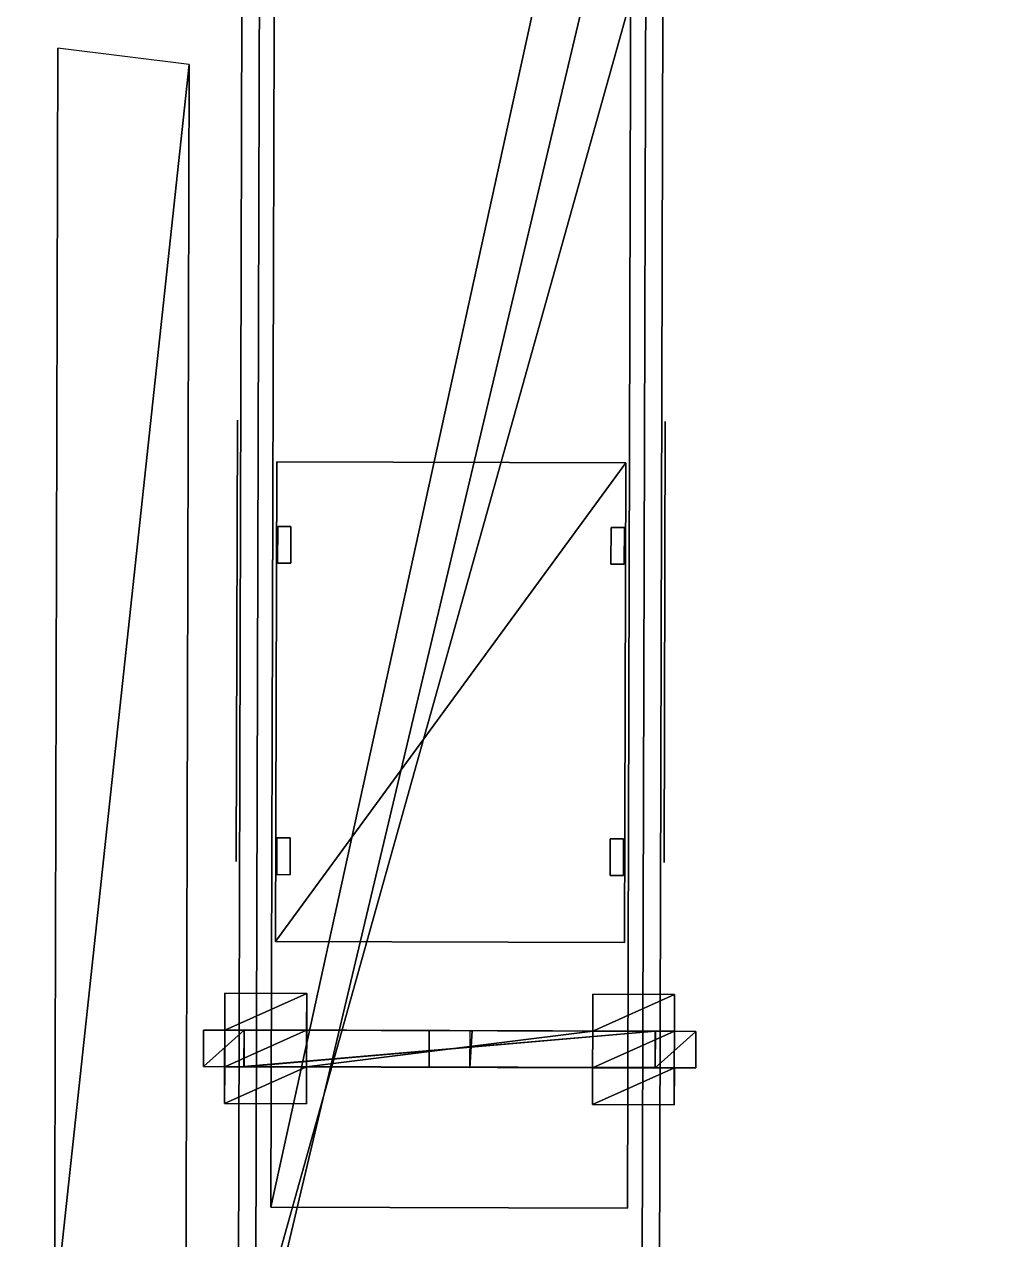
# Model space of a CAD drawing. Header units: millimetres. Extents: x -39 to 73, y -304 to 0.
# Drawn here: x -33.9 to -28.55, y -45.13 to -38.52 of the extents above; entities that cross this region are included whole.
import ezdxf

# ---------------------------------------------------------------- set-up
doc = ezdxf.new("R2010")
doc.units = ezdxf.units.MM
for name, color, linetype in [('CUBE_030_1', 7, 'Continuous'), ('MESH13', 7, 'Continuous'), ('MESH14', 7, 'Continuous'), ('MESH220', 7, 'Continuous'), ('MESH221', 7, 'Continuous'), ('MESH222', 7, 'Continuous'), ('MESH352', 7, 'Continuous'), ('MESH353', 7, 'Continuous'), ('MESH354', 7, 'Continuous'), ('MESH355', 7, 'Continuous'), ('MESH356', 7, 'Continuous'), ('MESH357', 7, 'Continuous'), ('MESH358', 7, 'Continuous'), ('MESH359', 7, 'Continuous'), ('MESH360', 7, 'Continuous'), ('MESH439', 7, 'Continuous'), ('MESH440', 7, 'Continuous'), ('MESH491', 7, 'Continuous'), ('MESH492', 7, 'Continuous'), ('MESH493', 7, 'Continuous'), ('MESH494', 7, 'Continuous'), ('MESH495', 7, 'Continuous'), ('MESH496', 7, 'Continuous'), ('TUNNEL2115', 7, 'Continuous'), ('TUNNEL3127', 7, 'Continuous')]:
    doc.layers.add(name, color=color, linetype=linetype)

msp = doc.modelspace()

# ---------------------------------------------------------------- meshes
at = {"layer": 'CUBE_030_1'}
mesh = msp.add_polyface(dxfattribs=at)
corners = [(1.2371, -50.1276, 8.2077), (-30.2054, -35.0289, 5.6546), (-0.1795, -52.5545, 8.2077), (-28.7889, -32.602, 5.6546), (1.2371, -50.1276, 8.2077), (-28.5871, -32.7198, 2.4732), (-28.7889, -32.602, 5.6546), (1.4388, -50.2454, 5.0262), (1.2371, -50.1276, 8.2077), (0.0223, -52.6722, 5.0262), (1.4388, -50.2454, 5.0262), (-0.1795, -52.5545, 8.2077), (-0.1795, -52.5545, 8.2077), (-30.0036, -35.1466, 2.4732), (0.0223, -52.6722, 5.0262), (-30.2054, -35.0289, 5.6546), (-28.5871, -32.7198, 2.4732), (-30.0036, -35.1466, 2.4732), (-30.2054, -35.0289, 5.6546), (1.4388, -50.2454, 5.0262), (-30.0036, -35.1466, 2.4732), (-28.5871, -32.7198, 2.4732), (0.0223, -52.6722, 5.0262), (-28.7889, -32.602, 5.6546)]
mesh.append_faces([[corners[k] for k in face] for face in [(0, 1, 2), (0, 3, 1), (4, 5, 6), (4, 7, 5), (8, 9, 10), (8, 11, 9), (12, 13, 14), (12, 15, 13), (16, 17, 18), (19, 20, 21), (19, 22, 20), (23, 16, 18)]])
at = {"layer": 'MESH13'}
mesh = msp.add_polyface(dxfattribs=at)
corners = [(-30.4124, -40.6816, 5.1489), (-30.4189, -43.0816, 5.1489), (-30.4189, -43.0816, 3.6657), (-30.4124, -40.6816, 5.1489), (-30.4189, -43.0816, 3.6657), (-30.4124, -40.6816, 3.6657)]
mesh.append_faces([[corners[k] for k in face] for face in [(0, 1, 2), (3, 4, 5)]])
at = {"layer": 'MESH14'}
mesh = msp.add_polyface(dxfattribs=at)
corners = [(-32.7398, -40.6753, 3.6657), (-32.7463, -43.0753, 5.1489), (-32.7398, -40.6753, 5.1489), (-32.7463, -43.0753, 3.6657)]
mesh.append_faces([[corners[k] for k in face] for face in [(0, 1, 2), (0, 3, 1)]])
at = {"layer": 'MESH220'}
mesh = msp.add_polyface(dxfattribs=at)
corners = [(-33.0209, -45.6312, 4.1324), (-32.6637, -45.6761, 3.1324), (-32.6637, -45.6761, 4.1324), (-33.0209, -45.6312, 3.1324), (-33.0024, -38.7399, 1.5324), (-33.0209, -45.6312, 3.1324), (-33.0209, -45.6312, 4.1324), (-33.0024, -38.7399, 0.5324), (-32.6637, -45.6761, 4.1324), (-33.0209, -45.6312, 3.1324), (-33.0209, -45.6312, 4.1324), (-32.6637, -45.6761, 3.1324)]
mesh.append_faces([[corners[k] for k in face] for face in [(0, 1, 2), (0, 3, 1), (4, 5, 6), (7, 5, 4), (8, 9, 10), (8, 11, 9)]])
at = {"layer": 'MESH221'}
mesh = msp.add_polyface(dxfattribs=at)
corners = [(-33.8997, -46.8513, 4.1324), (-33.0662, -46.9559, 3.1324), (-33.0662, -46.9559, 4.1324), (-33.8997, -46.8513, 3.1324), (-33.7353, -45.5416, 3.1324), (-33.8997, -46.8513, 3.1324), (-33.8997, -46.8513, 4.1324), (-33.7353, -45.5416, 4.1324), (-33.8997, -46.8513, 3.1324), (-33.7353, -45.5416, 3.1324), (-33.8997, -46.8513, 4.1324), (-33.7353, -45.5416, 4.1324), (-33.7168, -38.6502, 1.5324), (-33.7353, -45.5416, 4.1324), (-33.7353, -45.5416, 3.1324), (-33.7168, -38.6502, 0.5324), (-33.0662, -46.9559, 4.1324), (-33.8997, -46.8513, 3.1324), (-33.8997, -46.8513, 4.1324), (-33.0662, -46.9559, 3.1324)]
mesh.append_faces([[corners[k] for k in face] for face in [(0, 1, 2), (0, 3, 1), (4, 5, 6), (7, 8, 9), (7, 10, 8), (4, 6, 11), (12, 13, 14), (12, 14, 15), (16, 17, 18), (16, 19, 17)]])
at = {"layer": 'MESH222'}
mesh = msp.add_polyface(dxfattribs=at)
corners = [(-33.0024, -38.7399, 0.6324), (-33.7353, -45.5416, 3.2324), (-33.0209, -45.6312, 3.2324), (-33.0024, -38.7399, 0.6324), (-33.7168, -38.6502, 0.6324), (-33.7353, -45.5416, 3.2324)]
mesh.append_faces([[corners[k] for k in face] for face in [(0, 1, 2), (3, 4, 5)]])
at = {"layer": 'MESH352'}
mesh = msp.add_polyface(dxfattribs=at)
corners = [(-32.7026, -43.9927, 8.5811), (-32.9243, -44.1913, 8.5811), (-32.7031, -44.1919, 8.5811), (-32.9238, -43.9921, 8.5811), (-32.7026, -43.9927, 8.5811), (-32.9238, -43.9921, 8.2549), (-32.9238, -43.9921, 8.5811), (-32.7026, -43.9927, 8.2549), (-32.7026, -43.9927, 8.5811), (-32.7031, -44.1919, 8.2549), (-32.7026, -43.9927, 8.2549), (-32.7031, -44.1919, 8.5811), (-32.9243, -44.1913, 8.5811), (-32.7031, -44.1919, 8.2549), (-32.7031, -44.1919, 8.5811), (-32.9243, -44.1913, 8.2549), (-32.9238, -43.9921, 8.2549), (-32.9243, -44.1913, 8.2549), (-32.9243, -44.1913, 8.5811), (-32.9238, -43.9921, 0.1824), (-32.9243, -44.1913, 0.1824), (-32.7026, -43.9927, 0.1824), (-32.9243, -44.1913, 0.1824), (-32.9238, -43.9921, 0.1824), (-32.7031, -44.1919, 0.1824), (-30.4674, -43.9988, 0.1824), (-30.4679, -44.1979, 0.1824), (-30.2461, -43.9994, 0.1824), (-30.2467, -44.1985, 0.1824), (-30.2461, -43.9994, 8.2549), (-30.2467, -44.1985, 0.1824), (-30.2461, -43.9994, 0.1824), (-30.2467, -44.1985, 8.2549), (-30.2461, -43.9994, 8.5811), (-30.2467, -44.1985, 8.5811), (-30.2461, -43.9994, 8.5811), (-30.4679, -44.1979, 8.5811), (-30.2467, -44.1985, 8.5811), (-30.4674, -43.9988, 8.5811), (-30.2461, -43.9994, 8.5811), (-30.4674, -43.9988, 8.2549), (-30.4674, -43.9988, 8.5811), (-30.2461, -43.9994, 8.2549), (-30.4674, -43.9988, 0.1824), (-30.2461, -43.9994, 0.1824), (-30.4674, -43.9988, 8.2549), (-30.4679, -44.1979, 8.5811), (-30.4674, -43.9988, 8.5811), (-30.4679, -44.1979, 8.2549), (-30.4674, -43.9988, 0.5824), (-30.4679, -44.1979, 0.5824), (-30.4674, -43.9988, 0.5824), (-32.7031, -44.1919, 0.5824), (-30.4679, -44.1979, 0.5824), (-32.7026, -43.9927, 0.5824), (-30.4674, -43.9988, 0.5824), (-32.7026, -43.9927, 0.1824), (-32.7026, -43.9927, 0.5824), (-30.4674, -43.9988, 0.1824), (-32.7031, -44.1919, 0.5824), (-32.7026, -43.9927, 0.5824), (-32.7031, -44.1919, 0.5824), (-30.4679, -44.1979, 0.1824), (-30.4679, -44.1979, 0.5824), (-32.7031, -44.1919, 0.1824), (-30.4679, -44.1979, 8.5811), (-30.4679, -44.1979, 8.2549), (-30.2467, -44.1985, 8.2549), (-30.2467, -44.1985, 0.1824), (-30.4679, -44.1979, 0.1824), (-30.2467, -44.1985, 8.5811), (-32.9243, -44.1913, 0.1824), (-32.7031, -44.1919, 0.1824), (-32.7026, -43.9927, 0.1824), (-32.9238, -43.9921, 0.1824), (-32.9238, -43.9921, 8.5811)]
mesh.append_faces([[corners[k] for k in face] for face in [(0, 1, 2), (0, 3, 1), (4, 5, 6), (4, 7, 5), (8, 9, 10), (8, 11, 9), (12, 13, 14), (12, 15, 13), (16, 17, 18), (19, 17, 16), (19, 20, 17), (21, 22, 23), (21, 24, 22), (25, 24, 21), (25, 26, 24), (27, 26, 25), (27, 28, 26), (29, 30, 31), (29, 32, 30), (33, 32, 29), (33, 34, 32), (35, 36, 37), (35, 38, 36), (39, 40, 41), (39, 42, 40), (42, 43, 40), (42, 44, 43), (45, 46, 47), (45, 48, 46), (49, 48, 45), (49, 50, 48), (51, 52, 53), (51, 54, 52), (55, 56, 57), (55, 58, 56), (10, 59, 60), (10, 9, 59), (61, 62, 63), (61, 64, 62), (65, 66, 67), (66, 68, 67), (66, 69, 68), (65, 67, 70), (15, 71, 72), (15, 72, 13), (7, 73, 74), (7, 74, 5), (16, 18, 75)]])
at = {"layer": 'MESH353'}
mesh = msp.add_polyface(dxfattribs=at)
corners = [(-32.3632, -43.7929, -0.4176), (-32.3637, -43.9936, -0.6176), (-32.8086, -43.9924, -0.6176), (-32.3632, -43.7929, -0.4176), (-32.8086, -43.9924, -0.6176), (-32.808, -43.7917, -0.4176), (-32.3632, -43.7929, -0.2176), (-32.3632, -43.7929, -0.4176), (-32.808, -43.7917, -0.4176), (-32.808, -43.7917, -0.2176), (-32.3632, -43.7929, -0.2176), (-32.808, -43.7917, -0.2176), (-32.8086, -43.9924, -0.0176), (-32.3632, -43.7929, -0.2176), (-32.8086, -43.9924, -0.0176), (-32.3637, -43.9936, -0.0176), (-32.3637, -43.9936, -0.0176), (-32.8086, -43.9924, -0.0176), (-32.8091, -44.1916, -0.0176), (-32.3643, -44.1928, -0.0176), (-32.3643, -44.1928, -0.0176), (-32.8091, -44.1916, -0.0176), (-32.8096, -44.3917, -0.2176), (-32.3643, -44.1928, -0.0176), (-32.8096, -44.3917, -0.2176), (-32.3648, -44.3929, -0.2176), (-32.8096, -44.3917, -0.2176), (-32.3648, -44.3929, -0.4176), (-32.3648, -44.3929, -0.2176), (-32.8096, -44.3917, -0.4176), (-32.3643, -44.1928, -0.6176), (-32.3648, -44.3929, -0.4176), (-32.8096, -44.3917, -0.4176), (-32.3643, -44.1928, -0.6176), (-32.8096, -44.3917, -0.4176), (-32.8091, -44.1916, -0.6176)]
mesh.append_faces([[corners[k] for k in face] for face in [(0, 1, 2), (3, 4, 5), (6, 7, 8), (6, 8, 9), (10, 11, 12), (13, 14, 15), (16, 17, 18), (16, 18, 19), (20, 21, 22), (23, 24, 25), (26, 27, 28), (26, 29, 27), (30, 31, 32), (33, 34, 35)]])
at = {"layer": 'MESH354'}
mesh = msp.add_polyface(dxfattribs=at)
corners = [(-30.3615, -43.7983, -0.4176), (-30.362, -43.999, -0.6176), (-30.8069, -43.9979, -0.6176), (-30.8063, -43.7971, -0.4176), (-30.3615, -43.7983, -0.2176), (-30.3615, -43.7983, -0.4176), (-30.8063, -43.7971, -0.4176), (-30.8063, -43.7971, -0.2176), (-30.3615, -43.7983, -0.2176), (-30.8063, -43.7971, -0.2176), (-30.8069, -43.9979, -0.0176), (-30.362, -43.999, -0.0176), (-30.362, -43.999, -0.0176), (-30.8069, -43.9979, -0.0176), (-30.8074, -44.197, -0.0176), (-30.3626, -44.1982, -0.0176), (-30.3626, -44.1982, -0.0176), (-30.8074, -44.197, -0.0176), (-30.8079, -44.3971, -0.2176), (-30.3626, -44.1982, -0.0176), (-30.8079, -44.3971, -0.2176), (-30.3631, -44.3983, -0.2176), (-30.8079, -44.3971, -0.2176), (-30.3631, -44.3983, -0.4176), (-30.3631, -44.3983, -0.2176), (-30.8079, -44.3971, -0.4176), (-30.3626, -44.1982, -0.6176), (-30.3631, -44.3983, -0.4176), (-30.8079, -44.3971, -0.4176), (-30.3626, -44.1982, -0.6176), (-30.8079, -44.3971, -0.4176), (-30.8074, -44.197, -0.6176)]
mesh.append_faces([[corners[k] for k in face] for face in [(0, 1, 2), (0, 2, 3), (4, 5, 6), (4, 6, 7), (8, 9, 10), (8, 10, 11), (12, 13, 14), (12, 14, 15), (16, 17, 18), (19, 20, 21), (22, 23, 24), (22, 25, 23), (26, 27, 28), (29, 30, 31)]])
at = {"layer": 'MESH355'}
mesh = msp.add_polyface(dxfattribs=at)
corners = [(-31.4629, -43.9961, 0.1824), (-31.475, -44.1952, 0.1824), (-31.475, -44.1952, -0.2176), (-31.6974, -44.1946, 0.1824), (-31.475, -44.1952, -0.2176), (-31.475, -44.1952, 0.1824), (-31.6974, -44.1946, -0.2176), (-31.6962, -43.9954, -0.2176), (-31.6974, -44.1946, -0.2176), (-31.6974, -44.1946, 0.1824), (-31.6962, -43.9954, 0.1824), (-31.4629, -43.9961, 0.1824), (-31.6962, -43.9954, -0.2176), (-31.6962, -43.9954, 0.1824), (-31.4629, -43.9961, 0.1824), (-31.4737, -43.996, -0.2176), (-31.6962, -43.9954, -0.2176), (-31.4737, -43.996, -0.2176), (-31.4629, -43.9961, 0.1824), (-31.475, -44.1952, -0.2176)]
mesh.append_faces([[corners[k] for k in face] for face in [(0, 1, 2), (3, 4, 5), (3, 6, 4), (7, 8, 9), (7, 9, 10), (11, 12, 13), (14, 15, 16), (17, 18, 19)]])
at = {"layer": 'MESH356'}
mesh = msp.add_polyface(dxfattribs=at)
corners = [(-30.8069, -43.9979, -0.4176), (-30.8074, -44.197, -0.4176), (-32.3643, -44.1928, -0.4176), (-32.3643, -44.1928, -0.2176), (-32.3643, -44.1928, -0.4176), (-30.8074, -44.197, -0.4176), (-30.8074, -44.197, -0.2176), (-30.8069, -43.9979, -0.2176), (-32.3643, -44.1928, -0.2176), (-30.8074, -44.197, -0.2176), (-32.3637, -43.9936, -0.2176), (-30.8069, -43.9979, -0.2176), (-32.3637, -43.9936, -0.4176), (-32.3637, -43.9936, -0.2176), (-30.8069, -43.9979, -0.4176), (-32.3637, -43.9936, -0.4176)]
mesh.append_faces([[corners[k] for k in face] for face in [(0, 1, 2), (3, 4, 5), (3, 5, 6), (7, 8, 9), (7, 10, 8), (11, 12, 13), (11, 14, 12), (0, 2, 15)]])
at = {"layer": 'MESH357'}
mesh = msp.add_polyface(dxfattribs=at)
corners = [(-32.808, -43.7917, -0.6176), (-32.8096, -44.3917, -0.0176), (-32.808, -43.7917, -0.0176), (-32.8096, -44.3917, -0.6176)]
mesh.append_faces([[corners[k] for k in face] for face in [(0, 1, 2), (0, 3, 1)]])
at = {"layer": 'MESH358'}
mesh = msp.add_polyface(dxfattribs=at)
corners = [(-30.8063, -43.7971, -0.6176), (-30.8079, -44.3971, -0.0176), (-30.8063, -43.7971, -0.0176), (-30.8079, -44.3971, -0.6176)]
mesh.append_faces([[corners[k] for k in face] for face in [(0, 1, 2), (0, 3, 1)]])
at = {"layer": 'MESH359'}
mesh = msp.add_polyface(dxfattribs=at)
corners = [(-32.3632, -43.7929, -0.0176), (-32.3648, -44.3929, -0.0176), (-32.3648, -44.3929, -0.6176), (-32.3632, -43.7929, -0.6176)]
mesh.append_faces([[corners[k] for k in face] for face in [(0, 1, 2), (0, 2, 3)]])
at = {"layer": 'MESH360'}
mesh = msp.add_polyface(dxfattribs=at)
corners = [(-30.3615, -43.7983, -0.0176), (-30.3631, -44.3983, -0.0176), (-30.3631, -44.3983, -0.6176), (-30.3615, -43.7983, -0.6176)]
mesh.append_faces([[corners[k] for k in face] for face in [(0, 1, 2), (0, 2, 3)]])
at = {"layer": 'MESH439'}
mesh = msp.add_polyface(dxfattribs=at)
corners = [(-30.4661, -43.9976, 5.6527), (-30.4666, -44.1961, 5.6527), (-32.7046, -44.1901, 5.6527), (-32.7046, -44.1901, 6.0527), (-32.7046, -44.1901, 5.6527), (-30.4666, -44.1961, 5.6527), (-30.4666, -44.1961, 6.0527), (-30.4661, -43.9976, 6.0527), (-32.7046, -44.1901, 6.0527), (-30.4666, -44.1961, 6.0527), (-32.7041, -43.9916, 6.0527), (-30.4661, -43.9976, 6.0527), (-32.7041, -43.9916, 5.6527), (-32.7041, -43.9916, 6.0527), (-30.4661, -43.9976, 5.6527), (-32.7041, -43.9916, 5.6527)]
mesh.append_faces([[corners[k] for k in face] for face in [(0, 1, 2), (3, 4, 5), (3, 5, 6), (7, 8, 9), (7, 10, 8), (11, 12, 13), (11, 14, 12), (0, 2, 15)]])
at = {"layer": 'MESH440'}
mesh = msp.add_polyface(dxfattribs=at)
corners = [(-30.4661, -43.9976, 3.2023), (-32.7046, -44.1901, 3.2023), (-30.4666, -44.1961, 3.2023), (-32.7041, -43.9916, 3.2023), (-30.4661, -43.9976, 3.2023), (-32.7041, -43.9916, 2.8023), (-32.7041, -43.9916, 3.2023), (-30.4661, -43.9976, 2.8023), (-30.4661, -43.9976, 2.8023), (-32.7046, -44.1901, 2.8023), (-32.7041, -43.9916, 2.8023), (-30.4666, -44.1961, 2.8023), (-32.7046, -44.1901, 3.2023), (-32.7046, -44.1901, 2.8023), (-30.4666, -44.1961, 2.8023), (-30.4666, -44.1961, 3.2023)]
mesh.append_faces([[corners[k] for k in face] for face in [(0, 1, 2), (0, 3, 1), (4, 5, 6), (4, 7, 5), (8, 9, 10), (8, 11, 9), (12, 13, 14), (12, 14, 15)]])
at = {"layer": 'MESH491'}
mesh = msp.add_polyface(dxfattribs=at)
corners = [(-30.4228, -37.754, 3.1961), (-30.4451, -46.0169, 3.1961), (-32.736, -46.0107, 3.1961), (-30.4228, -37.754, 5.6526), (-30.4451, -46.0169, 3.1961), (-30.4228, -37.754, 3.1961), (-30.4451, -46.0169, 5.6526), (-30.4228, -37.754, 5.6526), (-32.736, -46.0107, 5.6526), (-30.4451, -46.0169, 5.6526), (-32.7136, -37.7478, 5.6526), (-30.4228, -37.754, 5.6526), (-32.7136, -37.7478, 3.1961), (-32.7136, -37.7478, 5.6526), (-30.4228, -37.754, 3.1961), (-32.7136, -37.7478, 3.1961), (-32.7136, -37.7478, 3.1961), (-32.736, -46.0107, 3.1961), (-32.736, -46.0107, 5.6526), (-32.7136, -37.7478, 5.6526)]
mesh.append_faces([[corners[k] for k in face] for face in [(0, 1, 2), (3, 4, 5), (3, 6, 4), (7, 8, 9), (7, 10, 8), (11, 12, 13), (11, 14, 12), (0, 2, 15), (16, 17, 18), (16, 18, 19)]])
at = {"layer": 'MESH492'}
mesh = msp.add_polyface(dxfattribs=at)
corners = [(-30.6349, -41.2583, 3.2132), (-30.6354, -41.4581, 3.2132), (-30.6354, -41.4581, 3.0189), (-30.7077, -41.4579, 3.2132), (-30.6354, -41.4581, 3.0189), (-30.6354, -41.4581, 3.2132), (-30.7077, -41.4579, 3.0189), (-30.7072, -41.2581, 3.0189), (-30.7077, -41.4579, 3.0189), (-30.7077, -41.4579, 3.2132), (-30.7072, -41.2581, 3.2132), (-30.6349, -41.2583, 3.2132), (-30.7072, -41.2581, 3.0189), (-30.7072, -41.2581, 3.2132), (-30.6349, -41.2583, 3.0189), (-30.6349, -41.2583, 3.0189)]
mesh.append_faces([[corners[k] for k in face] for face in [(0, 1, 2), (3, 4, 5), (3, 6, 4), (7, 8, 9), (7, 9, 10), (11, 12, 13), (11, 14, 12), (0, 2, 15)]])
at = {"layer": 'MESH493'}
mesh = msp.add_polyface(dxfattribs=at)
corners = [(-30.6395, -42.9523, 3.2132), (-30.6395, -42.9523, 3.0189), (-30.7118, -42.9521, 3.0189), (-30.6395, -42.9523, 3.2132), (-30.64, -43.152, 3.0189), (-30.6395, -42.9523, 3.0189), (-30.64, -43.152, 3.2132), (-30.7123, -43.1518, 3.2132), (-30.64, -43.152, 3.0189), (-30.64, -43.152, 3.2132), (-30.7123, -43.1518, 3.0189), (-30.7118, -42.9521, 3.0189), (-30.7123, -43.1518, 3.0189), (-30.7123, -43.1518, 3.2132), (-30.7118, -42.9521, 3.2132), (-30.7118, -42.9521, 3.2132)]
mesh.append_faces([[corners[k] for k in face] for face in [(0, 1, 2), (3, 4, 5), (3, 6, 4), (7, 8, 9), (7, 10, 8), (11, 12, 13), (11, 13, 14), (0, 2, 15)]])
at = {"layer": 'MESH494'}
mesh = msp.add_polyface(dxfattribs=at)
corners = [(-32.4532, -42.9474, 3.2132), (-32.4538, -43.1471, 3.2132), (-32.4538, -43.1471, 3.0189), (-32.5261, -43.1469, 3.2132), (-32.4538, -43.1471, 3.0189), (-32.4538, -43.1471, 3.2132), (-32.5261, -43.1469, 3.0189), (-32.5255, -42.9472, 3.0189), (-32.5261, -43.1469, 3.0189), (-32.5261, -43.1469, 3.2132), (-32.5255, -42.9472, 3.2132), (-32.4532, -42.9474, 3.2132), (-32.5255, -42.9472, 3.0189), (-32.5255, -42.9472, 3.2132), (-32.4532, -42.9474, 3.0189), (-32.4532, -42.9474, 3.0189)]
mesh.append_faces([[corners[k] for k in face] for face in [(0, 1, 2), (3, 4, 5), (3, 6, 4), (7, 8, 9), (7, 9, 10), (11, 12, 13), (11, 14, 12), (0, 2, 15)]])
at = {"layer": 'MESH495'}
mesh = msp.add_polyface(dxfattribs=at)
corners = [(-32.4487, -41.2534, 3.2132), (-32.4487, -41.2534, 3.0189), (-32.5209, -41.2532, 3.0189), (-32.4487, -41.2534, 3.2132), (-32.4492, -41.4532, 3.0189), (-32.4487, -41.2534, 3.0189), (-32.4492, -41.4532, 3.2132), (-32.5215, -41.453, 3.2132), (-32.4492, -41.4532, 3.0189), (-32.4492, -41.4532, 3.2132), (-32.5215, -41.453, 3.0189), (-32.5209, -41.2532, 3.0189), (-32.5215, -41.453, 3.0189), (-32.5215, -41.453, 3.2132), (-32.5209, -41.2532, 3.2132), (-32.5209, -41.2532, 3.2132)]
mesh.append_faces([[corners[k] for k in face] for face in [(0, 1, 2), (3, 4, 5), (3, 6, 4), (7, 8, 9), (7, 10, 8), (11, 12, 13), (11, 13, 14), (0, 2, 15)]])
at = {"layer": 'MESH496'}
mesh = msp.add_polyface(dxfattribs=at)
corners = [(-30.6264, -40.9064, 3.0219), (-32.5321, -43.5114, 3.0219), (-30.6335, -43.5165, 3.0219), (-30.6264, -40.9064, 3.0219), (-32.525, -40.9013, 3.0219), (-32.5321, -43.5114, 3.0219), (-30.6264, -40.9064, 3.0219), (-32.525, -40.9013, 2.003), (-32.525, -40.9013, 3.0219), (-30.6264, -40.9064, 2.003), (-30.6264, -40.9064, 3.0219), (-30.6335, -43.5165, 2.003), (-30.6264, -40.9064, 2.003), (-30.6335, -43.5165, 3.0219), (-32.5321, -43.5114, 3.0219), (-30.6335, -43.5165, 2.003), (-30.6335, -43.5165, 3.0219), (-32.5321, -43.5114, 2.003), (-32.525, -40.9013, 2.003), (-32.5321, -43.5114, 2.003), (-32.5321, -43.5114, 3.0219), (-30.6264, -40.9064, 2.003), (-32.5321, -43.5114, 2.003), (-32.525, -40.9013, 2.003), (-30.6335, -43.5165, 2.003), (-32.525, -40.9013, 3.0219)]
mesh.append_faces([[corners[k] for k in face] for face in [(0, 1, 2), (3, 4, 5), (6, 7, 8), (6, 9, 7), (10, 11, 12), (10, 13, 11), (14, 15, 16), (14, 17, 15), (18, 19, 20), (21, 22, 23), (21, 24, 22), (18, 20, 25)]])
at = {"layer": 'TUNNEL2115'}
mesh = msp.add_polyface(dxfattribs=at)
corners = [(-30.5935, -35.9933, 5.5225), (-32.5576, -44.9558, 5.5225), (-30.6178, -44.961, 5.5225), (-32.5333, -35.9881, 5.5225), (-32.5333, -35.9881, 3.3348), (-32.5576, -44.9558, 5.5225), (-32.5333, -35.9881, 5.5225), (-32.5576, -44.9558, 3.3348), (-30.5935, -35.9933, 3.3348), (-32.5576, -44.9558, 3.3348), (-32.5333, -35.9881, 3.3348), (-30.6178, -44.961, 3.3348), (-30.5935, -35.9933, 5.5225), (-30.6178, -44.961, 3.3348), (-30.5935, -35.9933, 3.3348), (-30.6178, -44.961, 5.5225)]
mesh.append_faces([[corners[k] for k in face] for face in [(0, 1, 2), (0, 3, 1), (4, 5, 6), (4, 7, 5), (8, 9, 10), (8, 11, 9), (12, 13, 14), (12, 15, 13)]])
at = {"layer": 'TUNNEL3127'}
mesh = msp.add_polyface(dxfattribs=at)
corners = [(-30.5152, -36.9504, 5.5792), (-32.6411, -45.9124, 5.5792), (-30.5394, -45.9181, 5.5792), (-32.6169, -36.9447, 5.5792), (-30.5152, -36.9504, 5.5792), (-32.6169, -36.9447, 3.2599), (-32.6169, -36.9447, 5.5792), (-30.5152, -36.9504, 3.2599), (-30.5152, -36.9504, 5.5792), (-30.5394, -45.9181, 3.2599), (-30.5152, -36.9504, 3.2599), (-30.5394, -45.9181, 5.5792), (-30.5152, -36.9504, 3.2599), (-30.5394, -45.9181, 3.2599), (-32.6411, -45.9124, 3.2599), (-32.6169, -36.9447, 3.2599), (-32.6169, -36.9447, 3.2599), (-32.6411, -45.9124, 3.2599), (-32.6411, -45.9124, 5.5792), (-32.6169, -36.9447, 5.5792)]
mesh.append_faces([[corners[k] for k in face] for face in [(0, 1, 2), (0, 3, 1), (4, 5, 6), (4, 7, 5), (8, 9, 10), (8, 11, 9), (12, 13, 14), (12, 14, 15), (16, 17, 18), (16, 18, 19)]])

doc.saveas('drawing.dxf')
